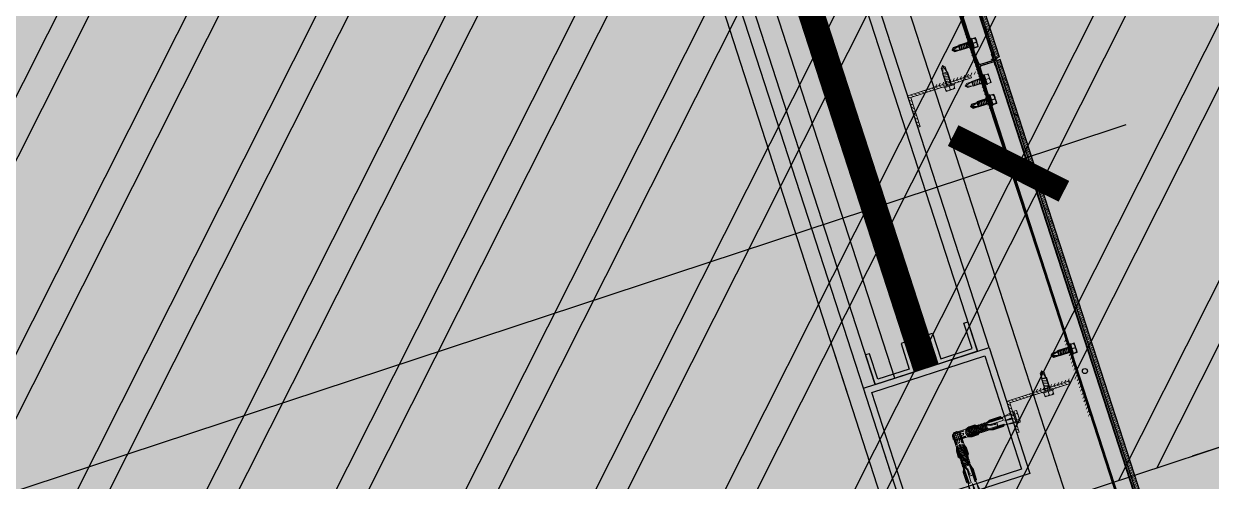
# Model space of a CAD drawing. Header units: metres. Extents: x 678805 to 1359287, y 2747329 to 5497370.
# Drawn here: x 679799.174 to 679800.61, y 2748604.517 to 2748605.07 of the extents above; entities that cross this region are included whole.
import ezdxf

# ---------------------------------------------------------------- set-up
doc = ezdxf.new("R2010")
doc.units = ezdxf.units.M
doc.linetypes.add('XREF_MON_BUILDINGS$0$DASH_1', pattern=[0.4, 0.1, -0.3])
doc.linetypes.add('XREF_MON_BUILDINGS$0$Hidden', pattern=[0.004, 0.002, -0.002])
for name, color, linetype in [('00_XREF_MON_HSC_PAVEMENT', 7, 'Continuous'), ('00_XREF_TWQ_BUILDINGS', 7, 'Continuous'), ('XREF_MON_BUILDINGS$0$00-Modulos DEFINIDOS', 7, 'Continuous'), ('XREF_MON_BUILDINGS$0$00-Modulos ROOFS', 2, 'Continuous'), ('XREF_MON_BUILDINGS$0$02-L-01_Structure', 2, 'Continuous'), ('XREF_MON_BUILDINGS$0$02-L-01_Structure t2', 7, 'Continuous'), ('XREF_MON_BUILDINGS$0$02-L-01_Struture aux', 4, 'Continuous'), ('XREF_MON_BUILDINGS$0$02-L-Insulation', 252, 'Continuous'), ('XREF_MON_BUILDINGS$0$02-L-INT Panel', 5, 'Continuous'), ('XREF_MON_BUILDINGS$0$02-L-panel', 5, 'Continuous'), ('XREF_MON_BUILDINGS$0$02-L-Pergola Profiles', 8, 'Continuous'), ('XREF_MON_BUILDINGS$0$02-L-Pergola Projection', 8, 'Continuous'), ('XREF_MON_BUILDINGS$0$02-L-Pergola Shades', 15, 'Continuous'), ('XREF_MON_BUILDINGS$0$02-L-Pergola Shades Schematic', 8, 'Continuous'), ('XREF_MON_BUILDINGS$0$COTAUX', 7, 'Continuous')]:
    doc.layers.add(name, color=color, linetype=linetype)
doc.layers.add('XREF_MON_BUILDINGS$0$0-WIPEOUTS', color=7, linetype='Continuous', true_color=0xffffff)
doc.layers.add('XREF_MON_BUILDINGS$0$02-L-Pergola Wipeout', color=7, linetype='Continuous', true_color=0xffffff)
doc.layers.add('XREF_MON_BUILDINGS$0$00-AUX STRUCTURE', color=3, linetype='Continuous', plot=False)
doc.layers.add('XREF_MON_BUILDINGS$0$00_AUX', color=3, linetype='Continuous', plot=False)
for name, color, linetype, lineweight in [('XREF_MON_BUILDINGS$0$02-H-251', 251, 'Continuous', 0), ('XREF_MON_BUILDINGS$0$02-H-254', 254, 'Continuous', 0), ('XREF_MON_BUILDINGS$0$02-L-01_Structure L', 7, 'Continuous', 5), ('XREF_MON_BUILDINGS$0$02-L-01_Structure T', 8, 'Continuous', 5)]:
    doc.layers.add(name, color=color, linetype=linetype, lineweight=lineweight)
doc.layers.add('XREF_MON_BUILDINGS$0$02-KH-12 Administration', color=7, linetype='Continuous', lineweight=30, true_color=0xffdf7f)
doc.layers.add('XREF_MON_HSC_PAVEMENT$0$03-TR-Pavement_06_Concrete Slab in situ', color=7, linetype='Continuous', lineweight=9, true_color=0xf7f7f7)
doc.layers.get('XREF_MON_BUILDINGS$0$02-KH-12 Administration').off()
doc.styles.add('XREF_MON_BUILDINGS$0$E100', font='verdana.ttf', dxfattribs={"height": 0.18})
doc.linetypes.add('XREF_MON_BUILDINGS$0$BATTING', pattern='A,0.0001,-0.1,[134,ltypeshp.shx,S=0.1,R=0,X=-0.1,Y=0],-0.2,[134,ltypeshp.shx,S=0.1,R=180,X=0.1,Y=0],-0.1', length=0.4001)
doc.dimstyles.new('XREF_MON_BUILDINGS$0$E100', dxfattribs={"dimscale": 0.03, "dimtxt": 12, "dimasz": 0.5, "dimexe": 0.1, "dimexo": 1, "dimgap": 4, "dimtad": 1, "dimzin": 0, "dimdsep": 46, "dimtxsty": 'XREF_MON_BUILDINGS$0$E100', "dimblk1": 'XREF_MON_BUILDINGS$0$LINCOT200', "dimblk2": 'XREF_MON_BUILDINGS$0$LINCOT200', "dimsah": 1, "dimcen": 0.1, "dimdle": 0.1, "dimse1": 1, "dimse2": 1, "dimclrt": 256, "dimadec": 0, "dimazin": 0, "dimtfac": 0.015385, "dimtofl": 0, "dimtmove": 0, "dimatfit": 3, "dimldrblk": 'XREF_MON_BUILDINGS$0$LINCOT200', "dimfxl": 1, "dimtolj": 1, "dimtzin": 0, "dimarcsym": 0})

# ---------------------------------------------------------------- blocks, each defined once
blk = doc.blocks.new('XREF_MON_BUILDINGS$0$LINCOT200')
for p, q in [((0, -10), (0, 10)), ((0, 0), (10, 0))]:
    blk.add_line(p, q)
at = {"const_width": 1.875}
blk.add_lwpolyline([(3.536, -3.535), (-3.536, 3.536)], dxfattribs=at)
at = {"layer": 'XREF_MON_BUILDINGS$0$COTAUX'}
blk.add_line((0, 0), (-1.25, 0), dxfattribs=at)
blk = doc.blocks.new('*D90')
at = {"layer": 'DEFPOINTS', "color": 0, "transparency": 16777216}
for p in [(119.6986, -56.8206), (120.1566, -56.8206), (119.6986, -61.6206)]:
    blk.add_point(p, dxfattribs=at)
at = {"layer": 'XREF_MON_BUILDINGS$0$00_AUX', "color": 0, "lineweight": -2, "transparency": 16777216}
blk.add_line((120.1566, -61.6056), (120.1566, -56.8356), dxfattribs=at)
at = {"layer": 'XREF_MON_BUILDINGS$0$00_AUX', "color": 0, "lineweight": -2, "transparency": 16777216, "xscale": 0.015, "yscale": 0.015, "zscale": 0.015}
for p, rotation in [((120.1566, -56.8206), 90.00000000000006), ((120.1566, -61.6206), 270.0000000000001)]:
    blk.add_blockref('XREF_MON_BUILDINGS$0$LINCOT200', p, dxfattribs=dict(at, rotation=rotation))
at = {"layer": 'XREF_MON_BUILDINGS$0$00_AUX', "transparency": 16777216, "insert": (119.9425, -59.2206), "char_height": 0.18, "attachment_point": 5, "rotation": 90, "style": 'XREF_MON_BUILDINGS$0$E100'}
blk.add_mtext('\\A1;4.80', dxfattribs=at)
blk = doc.blocks.new('XREF_MON_BUILDINGS$0$PILAR STRUCTURE')
at = {"layer": 'XREF_MON_BUILDINGS$0$02-L-01_Structure', "linetype": 'Continuous'}
h = blk.add_hatch(dxfattribs=at)
h.set_pattern_fill('ANGLE', color=252)
h.set_pattern_definition([(0, (-144.6596, 18.5684), (0, 6.985), [5.08, -1.905]), (90, (-144.6596, 18.5684), (-6.985, 4e-16), [5.08, -1.905])])
h.paths.add_polyline_path([(-0.08, -0.08), (0.08, -0.08), (0.08, 0.08), (-0.08, 0.08)])
h.paths.add_polyline_path([(-0.072, -0.072), (0.072, -0.072), (0.072, 0.072), (-0.072, 0.072)], flags=16)
h = blk.add_hatch(color=252, dxfattribs=at)
h.dxf.hatch_style = 1
h.paths.add_polyline_path([(-0.072, -0.072), (0.072, -0.072), (0.072, 0.072), (-0.072, 0.072)], flags=16)
h.paths.add_polyline_path([(-0.08, -0.08), (0.08, -0.08), (0.08, 0.08), (-0.08, 0.08)])
for points in [[(-0.08, -0.08), (0.08, -0.08), (0.08, 0.08), (-0.08, 0.08)], [(-0.072, -0.072), (0.072, -0.072), (0.072, 0.072), (-0.072, 0.072)]]:
    blk.add_lwpolyline(points, close=True, dxfattribs=at)
blk = doc.blocks.new('XREF_MON_BUILDINGS$0$AUTORROSCANTE')
at = {"layer": 'XREF_MON_BUILDINGS$0$02-L-01_Structure t2', "color": 0}
for p, q in [((-31.2, 5.6), (-26.2, 5.6)), ((-31.2, 0), (-26.2, 0)), ((-2.4, 2.5), (-25, 2.5)), ((0, 0), (-9, 2.5)), ((0, 0), (-3.6, -1.1)), ((0, 0), (-2.4, 2.5)), ((0, 0), (-2.4, -2.5)), ((-31.2, -5.6), (-26.2, -5.6)), ((-2.4, -2.5), (-25, -2.5)), ((-3.6, -1.1), (-2.4, -2.5))]:
    blk.add_line(p, q, dxfattribs=at)
at = {"layer": 'XREF_MON_BUILDINGS$0$02-L-01_Structure t2', "color": 253}
for p, q in [((-25, 3.1), (-9, 3.1)), ((-23.5, -3.1), (-25, 2.7)), ((-21.4, -3.1), (-23.1, 3.1)), ((-19.3, -3.1), (-21, 3.1)), ((-17.3, -3.1), (-18.9, 3.1)), ((-15.2, -3.1), (-16.9, 3.1)), ((-13.1, -3.1), (-14.8, 3.1)), ((-11.1, -3.1), (-12.7, 3.1)), ((-9, -3.1), (-10.7, 3.1)), ((-9, -3.1), (-9, 3.1)), ((-25, -3.1), (-9, -3.1)), ((-3.6, -1.1), (-9, -2.5))]:
    blk.add_line(p, q, dxfattribs=at)
at = {"layer": 'XREF_MON_BUILDINGS$0$02-L-01_Structure t2', "color": 0}
for points in [[(-31.2, 5.6), (-26.2, 5.6), (-26.2, -5.6), (-31.2, -5.6)], [(-26.2, 6.5), (-25, 6.5), (-25, -6.5), (-26.2, -6.5)]]:
    blk.add_lwpolyline(points, close=True, dxfattribs=at)
for centre, start, end in [((-27, 2.4), 129.284, 214.1828), ((-27, -2.4), 145.8304, 230.7333)]:
    blk.add_arc(centre, 4.21, start, end, dxfattribs=at)
blk = doc.blocks.new('XREF_MON_BUILDINGS$0$ULMA_Montante VV')
at = {"layer": 'XREF_MON_BUILDINGS$0$02-H-251', "ltscale": 125}
h = blk.add_hatch(dxfattribs=at)
h.set_pattern_fill('ANSI31', color=256, scale=0.001, angle=450, style=0)
h.set_pattern_definition([(135, (-0.05125, -0.0025), (-0.00224506, -0.00224506), [])])
edge = h.paths.add_edge_path()
edge.add_line((-0.051, -0.0025), (0.0484, -0.0025))
edge.add_arc((0.0484, -0.0022), 0.0003, 270, 360)
edge.add_line((0.0487, -0.0022), (0.0487, -0.0003))
edge.add_arc((0.0484, -0.0003), 0.0003, 0, 90)
edge.add_line((0.0484, 0), (0, 0))
edge.add_line((0, 0), (0, 0.0572))
edge.add_arc((-0.0003, 0.0572), 0.0003, 0, 90)
edge.add_line((-0.0003, 0.0575), (-0.0022, 0.0575))
edge.add_arc((-0.0022, 0.0572), 0.0003, 90, 180)
edge.add_line((-0.0025, 0.0572), (-0.0025, 0))
edge.add_line((-0.0025, 0), (-0.051, 0))
edge.add_arc((-0.051, -0.0003), 0.0003, 90, 180)
edge.add_line((-0.0513, -0.0003), (-0.0513, -0.0022))
edge.add_arc((-0.051, -0.0022), 0.0003, 180, 270)
blk = doc.blocks.new('XREF_MON_BUILDINGS$0$ULMA_Autotaladrante')
at = {"layer": 'XREF_MON_BUILDINGS$0$02-L-01_Structure T', "color": 252}
for p, q in [((-0.025, 0), (-0.0226, 0.0025)), ((-0.025, 0), (-0.016, 0.0025)), ((-0.025, 0), (-0.0226, -0.0025)), ((-0.025, 0), (-0.0214, -0.0011)), ((-0.0226, 0.0025), (0, 0.0025)), ((0, 0.0032), (-0.016, 0.0032)), ((-0.016, -0.0031), (-0.016, 0.0032)), ((-0.016, -0.0031), (-0.0143, 0.0032)), ((-0.0139, -0.0031), (-0.0123, 0.0032)), ((-0.0119, -0.0031), (-0.0102, 0.0032)), ((-0.0098, -0.0031), (-0.0081, 0.0032)), ((-0.0077, -0.0031), (-0.0061, 0.0032)), ((-0.0057, -0.0031), (-0.004, 0.0032)), ((-0.0036, -0.0031), (-0.0019, 0.0032)), ((-0.0015, -0.0031), (0, 0.0027)), ((0.0062, 0.0056), (0.0012, 0.0056)), ((0.0062, 0), (0.0012, 0)), ((-0.0214, -0.0011), (-0.0226, -0.0025)), ((-0.0226, -0.0025), (0, -0.0025)), ((-0.0214, -0.0011), (-0.016, -0.0025)), ((0, -0.0031), (-0.016, -0.0031)), ((0.0062, -0.0056), (0.0012, -0.0056))]:
    blk.add_line(p, q, dxfattribs=at)
for points in [[(0.0012, 0.0065), (0, 0.0065), (0, -0.0065), (0.0012, -0.0065)], [(0.0062, 0.0056), (0.0012, 0.0056), (0.0012, -0.0056), (0.0062, -0.0056)]]:
    blk.add_lwpolyline(points, close=True, dxfattribs=at)
for centre, start, end in [((0.002, 0.0024), 325.8172, 50.716), ((0.002, -0.0024), 309.2667, 34.1696)]:
    blk.add_arc(centre, 0.00421, start, end, dxfattribs=at)
blk = doc.blocks.new('XREF_MON_BUILDINGS$0$ULMA_Escuadra40x80_Seccion')
at = {"layer": 'XREF_MON_BUILDINGS$0$02-H-251', "ltscale": 125}
h = blk.add_hatch(dxfattribs=at)
h.set_pattern_fill('ANSI31', color=256, scale=0.001, angle=360, style=0)
h.paths.add_polyline_path([(0, 0.08), (0.003, 0.08), (0.003, 0.003), (0.04, 0.003), (0.04, 0), (0, 0)])
at = {"layer": 'XREF_MON_BUILDINGS$0$02-L-01_Structure L', "linetype": 'Continuous'}
blk.add_lwpolyline([(0, 0.08), (0.003, 0.08), (0.003, 0.003), (0.04, 0.003), (0.04, 0), (0, 0)], close=True, dxfattribs=at)
blk = doc.blocks.new('XREF_MON_BUILDINGS$0$ULMA_Anclaje fijacion a forjado y a cerramiento base')
at = {"layer": 'XREF_MON_BUILDINGS$0$02-L-01_Structure T', "linetype": 'Continuous'}
for p, q in [((-0.095, 0.0049), (-0.098, 0.0019)), ((-0.095, 0.0038), (-0.098, 0.0016)), ((-0.098, 0.0009), (-0.095, 0.0031)), ((-0.098, 0), (-0.098, 0.0019)), ((-0.098, 0), (-0.098, -0.0019)), ((-0.095, 0.0012), (-0.096, 0.0004)), ((-0.0564, 0.0049), (-0.095, 0.0049)), ((-0.095, 0.0038), (-0.095, 0.0049)), ((-0.0795, 0.0038), (-0.095, 0.0038)), ((-0.0795, 0.0031), (-0.095, 0.0031)), ((-0.095, 0.0012), (-0.095, 0.0031)), ((-0.0805, 0.0012), (-0.095, 0.0012)), ((-0.0805, 0.0008), (-0.0805, 0.0012)), ((-0.0792, 0.0037), (-0.0795, 0.0038)), ((-0.0795, 0.0031), (-0.0792, 0.0032)), ((-0.079, 0.0034), (-0.0792, 0.0037)), ((-0.0792, 0.0032), (-0.079, 0.0034)), ((-0.0724, 0.0005), (-0.0775, 0.0005)), ((-0.0724, 0.0005), (-0.0775, 0.0005)), ((-0.0428, 0.003), (-0.0768, 0.003)), ((-0.0768, 0.0005), (-0.0768, 0.003)), ((-0.076, 0.0036), (-0.076, 0.0049)), ((-0.058, 0.0036), (-0.076, 0.0036)), ((-0.0755, 0.0049), (-0.0699, 0.0064)), ((-0.0755, 0.0043), (-0.0755, 0.0049)), ((-0.0752, 0.0005), (-0.0752, 0.003)), ((-0.057, 0.0044), (-0.075, 0.0044)), ((-0.0744, 0.0005), (-0.0744, 0.003)), ((-0.0728, 0.0005), (-0.0728, 0.003)), ((-0.072, 0.0005), (-0.072, 0.003)), ((-0.0599, 0.006), (-0.0714, 0.006)), ((-0.0714, 0.006), (-0.0714, 0.0049)), ((-0.0714, 0.006), (-0.0714, 0.0049)), ((-0.0704, 0.0008), (-0.0704, 0.003)), ((-0.0704, 0.0003), (-0.0704, 0.0008)), ((-0.0606, 0.0064), (-0.0699, 0.0064)), ((-0.0699, 0.0064), (-0.0699, 0.006)), ((-0.0696, 0.003), (-0.0696, 0)), ((-0.068, 0.0019), (-0.068, 0.003)), ((-0.068, 0.0008), (-0.068, 0.0019)), ((-0.068, 0), (-0.068, 0.0008)), ((-0.068, 0), (-0.068, -0.0008)), ((-0.0672, 0.0021), (-0.0672, 0.003)), ((-0.0672, 0.0011), (-0.0672, 0.0021)), ((-0.0672, 0), (-0.0672, 0.0011)), ((-0.0672, 0), (-0.0672, -0.0011)), ((-0.0656, 0.0022), (-0.0656, 0.003)), ((-0.0656, 0.0012), (-0.0656, 0.0022)), ((-0.0656, 0), (-0.0656, 0.0012)), ((-0.0656, 0), (-0.0656, -0.0013)), ((-0.0648, 0.0022), (-0.0648, 0.003)), ((-0.0648, 0.0012), (-0.0648, 0.0022)), ((-0.0648, 0), (-0.0648, 0.0012)), ((-0.0648, 0), (-0.0648, -0.0013)), ((-0.0632, 0.0022), (-0.0632, 0.003)), ((-0.0632, 0.0012), (-0.0632, 0.0022)), ((-0.0632, 0), (-0.0632, 0.0012)), ((-0.0632, 0), (-0.0632, -0.0013)), ((-0.0586, 0.0022), (-0.0625, 0.0022)), ((-0.0586, 0.0012), (-0.0625, 0.0012)), ((-0.0624, 0.0022), (-0.0624, 0.003)), ((-0.0624, 0), (-0.0624, 0.0012)), ((-0.0624, 0), (-0.0624, -0.0013)), ((-0.0608, 0.0022), (-0.0608, 0.003)), ((-0.0608, 0), (-0.0608, 0.0012)), ((-0.0608, 0), (-0.0608, -0.0013)), ((-0.0606, 0.0064), (-0.0606, 0.006)), ((-0.0606, 0.0064), (-0.058, 0.0049)), ((-0.06, 0.0022), (-0.06, 0.003)), ((-0.06, 0), (-0.06, 0.0012)), ((-0.06, 0), (-0.06, -0.003)), ((-0.0599, 0.006), (-0.0599, 0.0049)), ((-0.0584, 0.0022), (-0.0584, 0.003)), ((-0.0584, 0), (-0.0584, 0.0012)), ((-0.0584, 0), (-0.0584, -0.003)), ((-0.058, 0.0049), (-0.058, 0.0044)), ((-0.0576, 0.0022), (-0.0576, 0.003)), ((-0.0576, -0.003), (-0.0576, 0.0012)), ((-0.057, 0.0046), (-0.057, 0.0049)), ((-0.0564, 0.003), (-0.0564, 0.0049)), ((-0.056, 0.0018), (-0.056, 0.003)), ((-0.056, 0), (-0.056, 0.0007)), ((-0.056, 0), (-0.056, -0.003)), ((-0.0548, 0.0049), (-0.0559, 0.0042)), ((-0.0552, 0.0014), (-0.0552, 0.003)), ((-0.0552, 0.0003), (-0.0552, -0.003)), ((-0.054, 0.0049), (-0.0548, 0.0049)), ((-0.0548, 0.003), (-0.0548, 0.0049)), ((-0.054, 0.003), (-0.054, 0.0049)), ((-0.0536, 0.0003), (-0.0536, 0.003)), ((-0.0524, 0.0049), (-0.0535, 0.0042)), ((-0.0528, 0), (-0.0528, 0.003)), ((-0.0528, 0), (-0.0528, -0.0003)), ((-0.0524, 0.003), (-0.0524, 0.0049)), ((-0.0516, 0.0049), (-0.0524, 0.0049)), ((-0.0516, 0.003), (-0.0516, 0.0049)), ((-0.0512, 0), (-0.0512, 0.003)), ((-0.0512, 0), (-0.0512, -0.001)), ((-0.05, 0.0049), (-0.0511, 0.0042)), ((-0.0504, 0), (-0.0504, 0.003)), ((-0.0504, 0), (-0.0504, -0.0012)), ((-0.0492, 0.0049), (-0.05, 0.0049)), ((-0.05, 0.003), (-0.05, 0.0049)), ((-0.0492, 0.003), (-0.0492, 0.0049)), ((-0.0488, 0.0022), (-0.0488, 0.003)), ((-0.0488, 0.0012), (-0.0488, 0.0026)), ((-0.0488, 0), (-0.0488, 0.0012)), ((-0.0488, 0), (-0.0488, -0.0013)), ((-0.0476, 0.0049), (-0.0487, 0.0042)), ((-0.048, 0), (-0.048, 0.003)), ((-0.048, 0), (-0.048, -0.0013)), ((-0.0476, 0.003), (-0.0476, 0.0049)), ((-0.0468, 0.0049), (-0.0476, 0.0049)), ((-0.0424, 0.0022), (-0.0475, 0.0022)), ((-0.0424, 0.0012), (-0.0475, 0.0012)), ((-0.0468, 0.003), (-0.0468, 0.0049)), ((-0.0464, 0.0022), (-0.0464, 0.003)), ((-0.0464, 0), (-0.0464, 0.0012)), ((-0.0464, 0), (-0.0464, -0.0013)), ((-0.0452, 0.0049), (-0.0463, 0.0042)), ((-0.0456, 0.0022), (-0.0456, 0.003)), ((-0.0456, 0), (-0.0456, 0.0012)), ((-0.0456, 0), (-0.0456, -0.0013)), ((-0.0444, 0.0049), (-0.0452, 0.0049)), ((-0.0452, 0.003), (-0.0452, 0.0049)), ((-0.0444, 0.003), (-0.0444, 0.0049)), ((-0.044, 0.0022), (-0.044, 0.003)), ((-0.044, 0.0022), (-0.044, 0.003)), ((-0.044, 0), (-0.044, 0.0012)), ((-0.044, 0), (-0.044, 0.0012)), ((-0.044, 0), (-0.044, -0.0013)), ((-0.044, 0), (-0.044, -0.003)), ((-0.0428, 0.0049), (-0.0439, 0.0042)), ((0, 0.0049), (-0.0428, 0.0049)), ((-0.0428, 0.003), (-0.0428, 0.0049)), ((-0.042, 0.0049), (-0.042, 0.0022)), ((-0.0185, 0.0036), (-0.042, 0.0036)), ((-0.042, 0.0012), (-0.042, 0.001)), ((-0.0405, 0.001), (-0.042, 0.001)), ((-0.0415, 0.0049), (-0.0359, 0.0064)), ((-0.0415, 0.0043), (-0.0415, 0.0049)), ((-0.0175, 0.0044), (-0.041, 0.0044)), ((-0.0312, 0.001), (-0.038, 0.001)), ((-0.0196, 0.006), (-0.0374, 0.006)), ((-0.0374, 0.006), (-0.0374, 0.0049)), ((-0.02, 0.0064), (-0.0359, 0.0064)), ((-0.0359, 0.0064), (-0.0359, 0.006)), ((-0.0356, 0.0005), (-0.0319, 0.0005)), ((-0.0319, 0.0005), (-0.0356, 0.0005)), ((-0.0282, 0.001), (-0.0308, 0.001)), ((-0.0282, 0.001), (-0.028, 0.0008)), ((-0.0282, 0.001), (-0.0282, -0.0036)), ((-0.0278, 0.001), (-0.028, 0.0008)), ((-0.028, 0.0008), (-0.028, -0.0036)), ((-0.0278, 0.001), (-0.0278, -0.0036)), ((-0.018, 0.001), (-0.0278, 0.001)), ((-0.02, 0.0064), (-0.02, 0.006)), ((-0.0185, 0.0049), (-0.02, 0.0064)), ((-0.0196, 0.0049), (-0.0196, 0.006)), ((-0.0185, 0.0049), (-0.0185, 0.0044)), ((-0.0175, 0.0049), (-0.0175, 0.0015)), ((-0.0052, 0.0064), (-0.0159, 0.0049)), ((-0.0043, 0.0009), (-0.0159, 0)), ((-0.0159, 0), (-0.0052, 0)), ((-0.0052, 0.0049), (-0.0052, 0.0064)), ((-0.0052, 0.0064), (-0.0043, 0.0049)), ((-0.0043, 0.0009), (-0.0052, 0)), ((-0.0043, -0.0009), (-0.0052, 0)), ((-0.0043, -0.0009), (-0.0043, 0.0009)), ((0.0015, 0.0064), (0, 0.0049)), ((0, 0), (0, 0.0049)), ((0, 0), (0, -0.0049)), ((0.002, 0.0064), (0.0015, 0.0064)), ((0.0015, 0), (0.0015, 0.0064)), ((0.0015, 0), (0.0015, -0.0064)), ((0.002, 0.0075), (0.0059, 0.0075)), ((0.002, -0.0075), (0.002, 0.0075)), ((0.002, 0), (0.002, 0.0064)), ((0.002, 0.0038), (0.0059, 0.0038)), ((0.002, 0), (0.002, -0.0064)), ((0.0065, 0.0065), (0.0059, 0.0075)), ((0.0065, -0.0065), (0.0065, 0.0065)), ((-0.098, -0.0009), (-0.095, -0.0031)), ((-0.095, -0.0038), (-0.098, -0.0016)), ((-0.095, -0.0049), (-0.098, -0.0019)), ((-0.095, -0.0012), (-0.096, -0.0004)), ((-0.095, -0.0012), (-0.095, -0.0031)), ((-0.0825, -0.0012), (-0.095, -0.0012)), ((-0.0795, -0.0031), (-0.095, -0.0031)), ((-0.095, -0.0038), (-0.095, -0.0049)), ((-0.0795, -0.0038), (-0.095, -0.0038)), ((-0.0564, -0.0049), (-0.095, -0.0049)), ((-0.0792, -0.0032), (-0.0795, -0.0031)), ((-0.0795, -0.0038), (-0.0792, -0.0037)), ((-0.079, -0.0034), (-0.0792, -0.0032)), ((-0.0792, -0.0037), (-0.079, -0.0034)), ((-0.0724, -0.0005), (-0.0775, -0.0005)), ((-0.0724, -0.0005), (-0.0775, -0.0005)), ((-0.0768, -0.0005), (-0.0768, -0.003)), ((-0.0428, -0.003), (-0.0768, -0.003)), ((-0.076, -0.0036), (-0.076, -0.0049)), ((-0.058, -0.0036), (-0.076, -0.0036)), ((-0.0755, -0.0043), (-0.0755, -0.0049)), ((-0.0755, -0.0049), (-0.0699, -0.0064)), ((-0.0752, -0.0005), (-0.0752, -0.003)), ((-0.057, -0.0044), (-0.075, -0.0044)), ((-0.0744, -0.0005), (-0.0744, -0.003)), ((-0.0728, -0.0005), (-0.0728, -0.003)), ((-0.072, -0.0005), (-0.072, -0.003)), ((-0.0714, -0.0049), (-0.0714, -0.006)), ((-0.0714, -0.0049), (-0.0714, -0.006)), ((-0.0599, -0.006), (-0.0714, -0.006)), ((-0.0704, -0.0008), (-0.0704, -0.003)), ((-0.0699, -0.006), (-0.0699, -0.0064)), ((-0.0606, -0.0064), (-0.0699, -0.0064)), ((-0.0696, -0.0011), (-0.0696, -0.003)), ((-0.068, -0.0019), (-0.068, -0.003)), ((-0.0672, -0.0021), (-0.0672, -0.003)), ((-0.0605, -0.0013), (-0.0656, -0.0013)), ((-0.0656, -0.0022), (-0.0656, -0.003)), ((-0.0656, -0.0022), (-0.0605, -0.0022)), ((-0.0648, -0.0022), (-0.0648, -0.003)), ((-0.0632, -0.0022), (-0.0632, -0.003)), ((-0.0624, -0.0022), (-0.0624, -0.003)), ((-0.0608, -0.0022), (-0.0608, -0.003)), ((-0.0606, -0.0064), (-0.058, -0.0049)), ((-0.0606, -0.006), (-0.0606, -0.0064)), ((-0.0599, -0.0049), (-0.0599, -0.006)), ((-0.058, -0.0044), (-0.058, -0.0049)), ((-0.057, -0.0044), (-0.057, -0.0049)), ((-0.0564, -0.003), (-0.0564, -0.0049)), ((-0.0548, -0.0049), (-0.0559, -0.0042)), ((-0.0548, -0.003), (-0.0548, -0.0049)), ((-0.054, -0.0049), (-0.0548, -0.0049)), ((-0.054, -0.003), (-0.054, -0.0049)), ((-0.0536, -0.0009), (-0.0536, -0.003)), ((-0.0524, -0.0049), (-0.0535, -0.0042)), ((-0.0528, -0.0014), (-0.0528, -0.003)), ((-0.0524, -0.003), (-0.0524, -0.0049)), ((-0.0516, -0.0049), (-0.0524, -0.0049)), ((-0.0516, -0.003), (-0.0516, -0.0049)), ((-0.0512, -0.002), (-0.0512, -0.003)), ((-0.05, -0.0049), (-0.0511, -0.0042)), ((-0.0504, -0.0022), (-0.0504, -0.003)), ((-0.05, -0.003), (-0.05, -0.0049)), ((-0.0492, -0.0049), (-0.05, -0.0049)), ((-0.0455, -0.0013), (-0.0494, -0.0013)), ((-0.0455, -0.0022), (-0.0494, -0.0022)), ((-0.0492, -0.003), (-0.0492, -0.0049)), ((-0.0488, -0.0022), (-0.0488, -0.003)), ((-0.0476, -0.0049), (-0.0487, -0.0042)), ((-0.048, -0.0022), (-0.048, -0.003)), ((-0.0476, -0.003), (-0.0476, -0.0049)), ((-0.0468, -0.0049), (-0.0476, -0.0049)), ((-0.0468, -0.003), (-0.0468, -0.0049)), ((-0.0464, -0.0022), (-0.0464, -0.003)), ((-0.0452, -0.0049), (-0.0463, -0.0042)), ((-0.0456, -0.0022), (-0.0456, -0.003)), ((-0.0452, -0.003), (-0.0452, -0.0049)), ((-0.0444, -0.0049), (-0.0452, -0.0049)), ((-0.0444, -0.003), (-0.0444, -0.0049)), ((-0.044, -0.0022), (-0.044, -0.003)), ((-0.0428, -0.0049), (-0.0439, -0.0042)), ((-0.0428, -0.003), (-0.0428, -0.0049)), ((0, -0.0049), (-0.0428, -0.0049)), ((-0.042, -0.0036), (-0.042, -0.0049)), ((-0.0185, -0.0036), (-0.042, -0.0036)), ((-0.0415, -0.0043), (-0.0415, -0.0049)), ((-0.0415, -0.0049), (-0.0359, -0.0064)), ((-0.0175, -0.0044), (-0.041, -0.0044)), ((-0.0374, -0.0049), (-0.0374, -0.006)), ((-0.0196, -0.006), (-0.0374, -0.006)), ((-0.0359, -0.006), (-0.0359, -0.0064)), ((-0.02, -0.0064), (-0.0359, -0.0064)), ((-0.0319, -0.0005), (-0.0356, -0.0005)), ((-0.0356, -0.0005), (-0.0319, -0.0005)), ((-0.0185, -0.0049), (-0.02, -0.0064)), ((-0.02, -0.006), (-0.02, -0.0064)), ((-0.0196, -0.0049), (-0.0196, -0.006)), ((-0.0185, -0.0044), (-0.0185, -0.0049)), ((-0.0175, -0.0046), (-0.0175, -0.0049)), ((-0.0043, -0.0009), (-0.0159, 0)), ((-0.0052, -0.0064), (-0.0159, -0.0049)), ((-0.0052, -0.0049), (-0.0052, -0.0064)), ((-0.0052, -0.0064), (-0.0043, -0.0049)), ((0.0015, -0.0064), (0, -0.0049)), ((0.002, -0.0064), (0.0015, -0.0064)), ((0.002, -0.0038), (0.0059, -0.0038)), ((0.002, -0.0075), (0.0059, -0.0075)), ((0.0065, -0.0065), (0.0059, -0.0075))]:
    blk.add_line(p, q, dxfattribs=at)
for centre, radius, start, end in [((-0.0957, 0), 0.0005, 130.2691, 229.7309), ((-0.0825, 0.0008), 0.002, 270, 0), ((-0.0775, 0), 0.0005, 89.9975, 270), ((-0.0775, 0), 0.0005, 90, 270.0025), ((-0.075, 0.0034), 0.001, 90, 168.463), ((-0.0724, -0.007), 0.0075, 61.0463, 90), ((-0.0695, 0.006), 0.001, 180, 0), ((-0.0671, 0.006), 0.001, 180, 0), ((-0.0647, 0.006), 0.001, 180, 0), ((-0.0623, 0.006), 0.001, 180, 0), ((-0.0625, 0.0017), 0.0005, 90, 270.0116), ((-0.0605, 0.0017), 0.0005, 270.0013, 90), ((-0.0586, -0.0053), 0.0075, 48.5904, 90), ((-0.0586, -0.0053), 0.0065, 48.5904, 90), ((-0.058, 0.0046), 0.001, 270, 0), ((-0.0561, 0.0045), 0.0003, 180, 300), ((-0.0586, 0.0052), 0.0065, 306.1289, 311.4096), ((-0.0494, -0.0053), 0.0075, 128.1223, 131.4096), ((-0.0537, 0.0045), 0.0003, 180, 300), ((-0.0494, 0.0052), 0.0065, 228.5904, 270), ((-0.0513, 0.0045), 0.0003, 180, 300), ((-0.0489, 0.0045), 0.0003, 180, 300), ((-0.0475, 0.0017), 0.0005, 90, 270.0025), ((-0.0465, 0.0045), 0.0003, 180, 300), ((-0.0455, 0.0017), 0.0005, 270, 90), ((-0.0441, 0.0045), 0.0003, 180, 300), ((-0.0424, -0.0053), 0.0075, 61.0463, 90), ((-0.0424, -0.0053), 0.0065, 61.0463, 90), ((-0.041, 0.0034), 0.001, 90, 168.463), ((-0.0356, 0.007), 0.0075, 241.0463, 270), ((-0.0356, 0.007), 0.0065, 241.0463, 269.9987), ((-0.0356, -0.007), 0.0075, 90, 111.0361), ((-0.0355, 0.006), 0.001, 180, 0), ((-0.0355, 0.006), 0.001, 180, 0), ((-0.0327, 0.006), 0.001, 180, 0), ((-0.031, 0), 0.001, 209.9997, 150), ((-0.031, 0), 0.001, 210, 150.0003), ((-0.0299, 0.006), 0.001, 180, 0), ((-0.0271, 0.006), 0.001, 180, 0), ((-0.0243, 0.006), 0.001, 180, 0), ((-0.0215, 0.006), 0.001, 180, 0), ((-0.0185, 0.0046), 0.001, 270, 0), ((-0.018, 0.0015), 0.0005, 270, 0), ((0.0032, 0.0056), 0.00332, 325.6168, 34.3832), ((-0.0059, 0), 0.0124, 342.4126, 17.5874), ((-0.075, -0.0034), 0.001, 191.537, 270), ((-0.0724, 0.007), 0.0075, 270, 291.0395), ((-0.0724, -0.007), 0.0065, 61.0463, 90), ((-0.0695, -0.006), 0.001, 0, 180), ((-0.0656, 0.0052), 0.0075, 241.0463, 270), ((-0.0656, 0.0052), 0.0065, 241.0463, 269.9987), ((-0.0671, -0.006), 0.001, 0, 180), ((-0.0647, -0.006), 0.001, 0, 180), ((-0.0623, -0.006), 0.001, 0, 180), ((-0.0625, -0.0018), 0.0005, 89.9884, 270), ((-0.0605, -0.0018), 0.0005, 270, 89.9987), ((-0.058, -0.0046), 0.001, 11.537, 90), ((-0.0561, -0.0045), 0.0003, 60, 180), ((-0.0494, 0.0052), 0.0075, 228.5904, 270), ((-0.0586, 0.0052), 0.0075, 308.1223, 311.4096), ((-0.0537, -0.0045), 0.0003, 60, 180), ((-0.0494, -0.0053), 0.0065, 126.1289, 131.4096), ((-0.0513, -0.0045), 0.0003, 60, 180), ((-0.0489, -0.0045), 0.0003, 60, 180), ((-0.0475, -0.0018), 0.0005, 89.9975, 270), ((-0.0465, -0.0045), 0.0003, 60, 180), ((-0.0455, -0.0018), 0.0005, 270, 90), ((-0.0441, -0.0045), 0.0003, 60, 180), ((-0.041, -0.0034), 0.001, 191.537, 270), ((-0.0355, -0.006), 0.001, 0, 180), ((-0.0355, -0.006), 0.001, 0, 180), ((-0.0327, -0.006), 0.001, 0, 180), ((-0.0299, -0.006), 0.001, 0, 180), ((-0.0271, -0.006), 0.001, 0, 180), ((-0.0243, -0.006), 0.001, 0, 180), ((-0.0215, -0.006), 0.001, 0, 180), ((-0.0185, -0.0046), 0.001, 0, 90), ((0.0032, -0.0056), 0.00332, 325.6168, 34.3832)]:
    blk.add_arc(centre, radius, start, end, dxfattribs=at)
blk = doc.blocks.new('XREF_MON_BUILDINGS$0$A$C15E93CBA')
at = {"layer": 'XREF_MON_BUILDINGS$0$02-H-251', "linetype": 'XREF_MON_BUILDINGS$0$Hidden', "ltscale": 125}
h = blk.add_hatch(dxfattribs=at)
h.set_pattern_fill('ANSI31', color=256, scale=0.001, angle=360, style=0)
h.set_pattern_definition([(45, (-260.9497546, -176.9083393), (-0.00224506403, 0.00224506403), [])])
edge = h.paths.add_edge_path()
edge.add_line((-4.2229, -4.7732), (-4.2209, -4.7732))
edge.add_line((-4.2209, -4.7732), (-4.2141, -4.7734))
edge.add_line((-4.2141, -4.7734), (-4.2132, -4.7744))
edge.add_arc((-4.213, -4.7742), 0.0003, 222.95, 312.95)
edge.add_line((-4.2128, -4.7744), (-4.2118, -4.7735))
edge.add_line((-4.2118, -4.7735), (-4.2101, -4.7736))
edge.add_line((-4.2101, -4.7736), (-4.2092, -4.7745))
edge.add_arc((-4.209, -4.7743), 0.0003, 222.95, 312.95)
edge.add_line((-4.2088, -4.7745), (-4.2078, -4.7737))
edge.add_line((-4.2078, -4.7737), (-4.1949, -4.7741))
edge.add_arc((-4.1949, -4.7761), 0.002, 360, 447.9546, ccw=False)
edge.add_line((-4.1929, -4.7761), (-4.1929, -4.7829))
edge.add_line((-4.1929, -4.7829), (-4.1929, -4.7922))
edge.add_line((-4.1929, -4.7922), (-4.1981, -4.7922))
edge.add_line((-4.1981, -4.7922), (-4.1981, -4.7932))
edge.add_line((-4.1981, -4.7932), (-4.1928, -4.7932))
edge.add_arc((-4.1928, -4.7935), 0.0003, 30, 90, ccw=False)
edge.add_line((-4.1925, -4.7933), (-4.1908, -4.7962))
edge.add_arc((-4.1906, -4.7961), 0.0003, 210, 390)
edge.add_line((-4.1903, -4.7959), (-4.1916, -4.7936))
edge.add_arc((-4.1914, -4.7935), 0.0003, 90, 210, ccw=False)
edge.add_line((-4.1914, -4.7932), (-4.1836, -4.7932))
edge.add_line((-4.1836, -4.7932), (-4.1836, -4.7922))
edge.add_line((-4.1836, -4.7922), (-4.1896, -4.7922))
edge.add_line((-4.1896, -4.7922), (-4.1896, -4.7904))
edge.add_arc((-4.1899, -4.7904), 0.00025, 360, 540)
edge.add_line((-4.1901, -4.7904), (-4.1901, -4.7922))
edge.add_line((-4.1901, -4.7922), (-4.1911, -4.7922))
edge.add_line((-4.1911, -4.7922), (-4.1911, -4.776))
edge.add_arc((-4.1891, -4.776), 0.002, 97.4474, 180, ccw=False)
edge.add_line((-4.1894, -4.774), (-4.1835, -4.7732))
edge.add_line((-4.1835, -4.7732), (-4.1835, -4.7714))
edge.add_line((-4.1835, -4.7714), (-4.2229, -4.7714))
edge.add_line((-4.2229, -4.7714), (-4.2229, -4.7732))
at = {"layer": 'XREF_MON_BUILDINGS$0$02-H-254', "ltscale": 125}
h = blk.add_hatch(dxfattribs=at)
h.set_pattern_fill('ANSI31', color=256, scale=0.0005, angle=180, style=0)
h.set_pattern_definition([(225, (252.6890688, 174.8416845), (0.001122532015, -0.001122532015), [])])
h.paths.add_polyline_path([(-4.7928, -4.7861), (-4.7928, -4.7952), (-4.193, -4.7952), (-4.193, -4.8001), (-4.8083, -4.8001), (-4.8083, -4.7935), (-4.8003, -4.7935), (-4.8003, -4.7919), (-4.8083, -4.7919), (-4.8083, -4.7861)])
h = blk.add_hatch(dxfattribs=at)
h.set_pattern_fill('ANSI31', color=256, scale=0.0005, style=0)
h.set_pattern_definition([(45, (-261.0925128, -176.7810358), (-0.001122532015, 0.001122532015), [])])
h.paths.add_polyline_path([(-4.1894, -4.8001), (-3.5946, -4.8001), (-3.5946, -4.7952), (-4.1894, -4.7952)])
at = {"layer": 'XREF_MON_BUILDINGS$0$00-AUX STRUCTURE', "linetype": 'Continuous', "const_width": 0.03}
blk.add_lwpolyline([(-4.5201, -4.6001), (-0.2801, -4.6001)], dxfattribs=at)
at = {"layer": 'XREF_MON_BUILDINGS$0$02-L-01_Struture aux', "linetype": 'Continuous'}
for p, q in [((-4.5201, -4.5851), (-0.2801, -4.5851)), ((-4.5201, -4.6151), (-0.2801, -4.6151))]:
    blk.add_line(p, q, dxfattribs=at)
at = {"layer": 'XREF_MON_BUILDINGS$0$02-L-01_Struture aux'}
for p, q in [((-0.0323, -4.7714), (-4.7849, -4.7714)), ((-4.7849, -4.7733), (-0.0323, -4.7733))]:
    blk.add_line(p, q, dxfattribs=at)
at = {"layer": 'XREF_MON_BUILDINGS$0$02-L-01_Struture aux', "linetype": 'XREF_MON_BUILDINGS$0$Hidden'}
for p, q in [((-4.2229, -4.7714), (-4.2229, -4.7732)), ((-4.2229, -4.7714), (-4.1835, -4.7714)), ((-4.2229, -4.7732), (-4.2209, -4.7732)), ((-4.2217, -4.7732), (-4.2209, -4.7732)), ((-4.2141, -4.7734), (-4.2209, -4.7732)), ((-4.2132, -4.7744), (-4.2141, -4.7734)), ((-4.2128, -4.7744), (-4.2118, -4.7735)), ((-4.2101, -4.7736), (-4.2118, -4.7735)), ((-4.2092, -4.7745), (-4.2101, -4.7736)), ((-4.2088, -4.7745), (-4.2078, -4.7737)), ((-4.1949, -4.7741), (-4.2078, -4.7737)), ((-4.1929, -4.7761), (-4.1929, -4.7829)), ((-4.1929, -4.7829), (-4.1929, -4.7922)), ((-4.1911, -4.776), (-4.1911, -4.7922)), ((-4.1894, -4.774), (-4.1835, -4.7732)), ((-4.1835, -4.7714), (-4.1835, -4.7732)), ((-4.1981, -4.7922), (-4.1929, -4.7922)), ((-4.1981, -4.7922), (-4.1981, -4.7932)), ((-4.1981, -4.7932), (-4.1928, -4.7932)), ((-4.1908, -4.7962), (-4.1925, -4.7933)), ((-4.1903, -4.7959), (-4.1916, -4.7936)), ((-4.1914, -4.7932), (-4.1836, -4.7932)), ((-4.1911, -4.7922), (-4.1899, -4.7922)), ((-4.1899, -4.7904), (-4.1899, -4.7922)), ((-4.1894, -4.7904), (-4.1894, -4.7922)), ((-4.1894, -4.7922), (-4.1836, -4.7922)), ((-4.1836, -4.7922), (-4.1836, -4.7932))]:
    blk.add_line(p, q, dxfattribs=at)
at = {"layer": 'XREF_MON_BUILDINGS$0$02-L-01_Struture aux', "linetype": 'Continuous'}
for points in [[(-4.4826, -4.5351), (-4.5201, -4.5351), (-4.5201, -4.5851), (-4.4826, -4.5851), (-4.4826, -4.5801), (-4.5151, -4.5801), (-4.5151, -4.5401), (-4.4826, -4.5401), (-4.4826, -4.5351)], [(-4.4826, -4.6651), (-4.5201, -4.6651), (-4.5201, -4.6151), (-4.4826, -4.6151), (-4.4826, -4.6201), (-4.5151, -4.6201), (-4.5151, -4.6601), (-4.4826, -4.6601), (-4.4826, -4.6651)]]:
    blk.add_lwpolyline(points, dxfattribs=at)
at = {"layer": 'XREF_MON_BUILDINGS$0$02-L-01_Struture aux'}
for points in [[(-4.7849, -4.7925), (-0.0323, -4.7925)], [(-0.0323, -4.7932), (-4.7849, -4.7932)]]:
    blk.add_lwpolyline(points, dxfattribs=at)
at = {"layer": 'XREF_MON_BUILDINGS$0$02-L-01_Struture aux', "ltscale": 2}
blk.add_circle((-4.5829, -4.7815), 0.003, dxfattribs=at)
at = {"layer": 'XREF_MON_BUILDINGS$0$02-L-01_Struture aux', "linetype": 'XREF_MON_BUILDINGS$0$Hidden'}
for centre, radius, start, end in [((-4.213, -4.7742), 0.0003, 222.95, 312.95), ((-4.209, -4.7743), 0.0003, 222.95, 312.95), ((-4.1949, -4.7761), 0.002, 0, 87.9546), ((-4.1891, -4.776), 0.002, 97.4474, 180), ((-4.1928, -4.7935), 0.0003, 30, 90), ((-4.1914, -4.7935), 0.0003, 90, 210), ((-4.1906, -4.7961), 0.0003, 210, 30), ((-4.1897, -4.7904), 0.00025, 0, 180)]:
    blk.add_arc(centre, radius, start, end, dxfattribs=at)
at = {"layer": 'XREF_MON_BUILDINGS$0$02-L-Insulation', "linetype": 'XREF_MON_BUILDINGS$0$BATTING', "ltscale": 0.04}
blk.add_line((-4.5201, -4.5601), (-0.2851, -4.5601), dxfattribs=at)
at = {"layer": 'XREF_MON_BUILDINGS$0$02-L-Insulation', "linetype": 'XREF_MON_BUILDINGS$0$BATTING', "ltscale": 0.08}
for p, q in [((-4.8866, -4.7135), (-4.4899, -4.7135)), ((-4.5201, -4.7135), (-0.0867, -4.7135))]:
    blk.add_line(p, q, dxfattribs=at)
at = {"layer": 'XREF_MON_BUILDINGS$0$02-L-INT Panel', "linetype": 'Continuous'}
for p, q in [((-5, -4.5001), (-4.4701, -4.5001)), ((-4.5201, -4.5001), (-0.2801, -4.5001)), ((-4.92, -4.5201), (-4.4899, -4.5201)), ((-4.5201, -4.5201), (-0.2801, -4.5201)), ((-4.5201, -4.5351), (-0.2801, -4.5351)), ((-4.5201, -4.6651), (-0.2801, -4.6651)), ((-4.5201, -4.6801), (-0.2801, -4.6801))]:
    blk.add_line(p, q, dxfattribs=at)
at = {"layer": 'XREF_MON_BUILDINGS$0$02-L-panel'}
blk.add_line((-4.193, -4.7952), (-0.024, -4.7952), dxfattribs=at)
for points in [[(-4.7928, -4.7861), (-4.8083, -4.7861), (-4.8083, -4.7919), (-4.8003, -4.7919), (-4.8003, -4.7935), (-4.8083, -4.7935), (-4.8083, -4.8001), (-4.193, -4.8001), (-4.193, -4.7952), (-4.7928, -4.7952), (-4.7928, -4.7861), (-4.7928, -4.7861), (-4.7928, -4.7861), (-4.8083, -4.7861), (-4.8083, -4.7919)], [(-3.5946, -4.7952), (-3.5946, -4.8001), (-4.1894, -4.8001), (-4.1894, -4.7952), (-3.7648, -4.7952)]]:
    blk.add_lwpolyline(points, dxfattribs=at)
at = {"layer": 'XREF_MON_BUILDINGS$0$02-L-panel', "ltscale": 125}
blk.add_lwpolyline([(-4.1894, -4.7952), (-4.1894, -4.8001)], dxfattribs=at)
at = {"layer": 'XREF_MON_BUILDINGS$0$02-L-01_Structure', "linetype": 'Continuous', "xscale": -1, "rotation": 180}
blk.add_blockref('XREF_MON_BUILDINGS$0$PILAR STRUCTURE', (-4.6001, -4.6001), dxfattribs=at)
blk.add_blockref('XREF_MON_BUILDINGS$0$PILAR STRUCTURE', (-4.6001, -4.6001), dxfattribs=at)
at = {"layer": 'XREF_MON_BUILDINGS$0$02-L-01_Struture aux'}
for p, xscale, rotation in [((-4.6831, -4.6101), -0.8000000000001819, 359.9999999998918), ((-4.6101, -4.6831), 0.8000000000001819, 270)]:
    blk.add_blockref('XREF_MON_BUILDINGS$0$ULMA_Anclaje fijacion a forjado y a cerramiento base', p, dxfattribs=dict(at, xscale=xscale, rotation=rotation))
for name, p, rotation in [('XREF_MON_BUILDINGS$0$ULMA_Escuadra40x80_Seccion', (-4.5886, -4.6801), 180), ('XREF_MON_BUILDINGS$0$ULMA_Escuadra40x80_Seccion', (-4.2003, -4.6801), 180), ('XREF_MON_BUILDINGS$0$ULMA_Autotaladrante', (-4.5916, -4.7316), 180.0094821091939), ('XREF_MON_BUILDINGS$0$ULMA_Autotaladrante', (-4.5916, -4.7316), 180.0094821091939), ('XREF_MON_BUILDINGS$0$ULMA_Autotaladrante', (-4.2033, -4.7316), 180.0094821091939), ('XREF_MON_BUILDINGS$0$ULMA_Autotaladrante', (-4.2105, -4.7748), 270.0047410520664)]:
    blk.add_blockref(name, p, dxfattribs=dict(at, rotation=rotation))
for p in [(-4.5861, -4.7689), (-4.1978, -4.7689)]:
    blk.add_blockref('XREF_MON_BUILDINGS$0$ULMA_Montante VV', p, dxfattribs=at)
at = {"layer": 'XREF_MON_BUILDINGS$0$02-L-01_Struture aux', "color": 253, "xscale": -0.001000000003841706, "yscale": 0.000999999996565748, "zscale": 0.001, "rotation": 270}
blk.add_blockref('XREF_MON_BUILDINGS$0$AUTORROSCANTE', (-4.5526, -4.7484), dxfattribs=at)
blk.add_blockref('XREF_MON_BUILDINGS$0$AUTORROSCANTE', (-4.5526, -4.7484), dxfattribs=at)
at = {"layer": 'XREF_MON_BUILDINGS$0$02-L-01_Struture aux', "xscale": -0.001000000003841706, "yscale": 0.000999999996565748, "zscale": 0.001, "rotation": 270}
for p in [(-4.2362, -4.7486), (-4.1643, -4.7484)]:
    blk.add_blockref('XREF_MON_BUILDINGS$0$AUTORROSCANTE', p, dxfattribs=at)
blk = doc.blocks.new('XREF_MON_BUILDINGS$0$lamas aluminiotriangulo')
for points in [[(680246.2257, 2748656.0292), (680248.2462, 2748654.0088)], [(680248.1967, 2748654.0088), (680246.201, 2748656.0045)], [(680246.1267, 2748655.9303), (680248.0482, 2748654.0088)], [(680247.9987, 2748654.0088), (680246.102, 2748655.9055)], [(680246.0277, 2748655.8313), (680247.8502, 2748654.0088)], [(680247.8007, 2748654.0088), (680246.003, 2748655.8065)], [(680245.9287, 2748655.7323), (680247.6522, 2748654.0088)], [(680247.6027, 2748654.0088), (680245.904, 2748655.7075)], [(680245.8297, 2748655.6333), (680247.4542, 2748654.0088)], [(680247.4047, 2748654.0088), (680245.805, 2748655.6085)], [(680245.7307, 2748655.5343), (680247.2562, 2748654.0088)], [(680247.2068, 2748654.0088), (680245.706, 2748655.5095)], [(680245.6317, 2748655.4353), (680247.0583, 2748654.0088)], [(680247.0088, 2748654.0088), (680245.607, 2748655.4105)], [(680245.5327, 2748655.3363), (680246.8603, 2748654.0088)], [(680246.8108, 2748654.0088), (680245.508, 2748655.3115)], [(680245.4337, 2748655.2373), (680246.6623, 2748654.0088)], [(680246.6128, 2748654.0088), (680245.409, 2748655.2125)], [(680245.3348, 2748655.1383), (680246.4643, 2748654.0088)], [(680246.4148, 2748654.0088), (680245.31, 2748655.1135)], [(680245.2358, 2748655.0393), (680246.2663, 2748654.0088)], [(680246.2168, 2748654.0088), (680245.211, 2748655.0145)]]:
    blk.add_lwpolyline(points)
blk = doc.blocks.new('XREF_MON_BUILDINGS$0$PERGOLA PLANA')
at = {"layer": 'XREF_MON_BUILDINGS$0$02-L-Pergola Wipeout', "true_color": 0xfcfcfc}
h = blk.add_hatch(color=7, dxfattribs=at)
h.dxf.hatch_style = 1
h.paths.add_polyline_path([(4.6122, 9.29), (0.31, 4.9878), (0.31, 9.29)])
h.paths.add_polyline_path([(0.3328, 4.855), (4.745, 9.2672), (4.745, 4.9006), (4.6994, 4.855)])
h.paths.add_polyline_path([(4.855, 9.29), (9.1344, 9.29), (4.855, 5.0106)])
h.paths.add_polyline_path([(9.29, 9.1344), (9.29, 4.855), (5.0106, 4.855)])
h.paths.add_polyline_path([(4.9006, 4.745), (9.2672, 4.745), (4.855, 0.3328), (4.855, 4.6994)])
h.paths.add_polyline_path([(9.29, 4.6122), (9.29, 0.31), (4.9878, 0.31)])
h.paths.add_polyline_path([(0.4656, 0.31), (4.745, 4.5894), (4.745, 0.31)])
h.paths.add_polyline_path([(0.31, 4.745), (4.5894, 4.745), (0.31, 0.4656)])
h.paths.add_polyline_path([(9.4, 0.2), (0.2, 0.2), (0.2, 9.4), (9.4, 9.4)])
at = {"layer": 'XREF_MON_BUILDINGS$0$02-L-Pergola Profiles'}
blk.add_line((4.6994, 4.855), (0.31, 4.855), dxfattribs=at)
at = {"layer": 'XREF_MON_BUILDINGS$0$02-L-Pergola Projection', "linetype": 'XREF_MON_BUILDINGS$0$DASH_1'}
blk.add_line((4.6994, 4.855), (0.31, 4.855), dxfattribs=at)
at = {"layer": 'XREF_MON_BUILDINGS$0$02-L-Pergola Shades'}
blk.add_blockref('XREF_MON_BUILDINGS$0$lamas aluminiotriangulo', (-680243.8724, -2748649.1538), dxfattribs=at)
at = {"layer": 'XREF_MON_BUILDINGS$0$02-L-Pergola Shades Schematic'}
blk.add_blockref('XREF_MON_BUILDINGS$0$lamas aluminiotriangulo', (-680243.8724, -2748649.1538), dxfattribs=at)
blk = doc.blocks.new('XREF_MON_HSC_PAVEMENT')
at = {"layer": 'XREF_MON_HSC_PAVEMENT$0$03-TR-Pavement_06_Concrete Slab in situ', "linetype": 'Continuous'}
h = blk.add_hatch(color=256, dxfattribs=at)
h.dxf.hatch_style = 1
h.paths.add_polyline_path([(679764.8595, 2748618.9623), (679827.2147, 2748639.5584), (679835.4556, 2748614.7282), (679775.6627, 2748586.2515)])
blk = doc.blocks.new('XREF_MON_BUILDINGS$0$modulo kiosco')
at = {"layer": 'XREF_MON_BUILDINGS$0$0-WIPEOUTS', "true_color": 0xfcfcfc}
h = blk.add_hatch(color=7, dxfattribs=at)
h.dxf.hatch_style = 1
h.paths.add_polyline_path([(119.6986, -61.6206), (119.6986, -56.8206), (124.4986, -56.8206), (124.4986, -61.6206)])
at = {"layer": 'XREF_MON_BUILDINGS$0$00-Modulos ROOFS', "lineweight": 0}
blk.add_lwpolyline([(119.6986, -61.6206), (119.6986, -56.8206), (124.4986, -56.8206), (124.4986, -61.6206)], close=True, dxfattribs=at)
at = {"layer": 'XREF_MON_BUILDINGS$0$00-Modulos ROOFS'}
blk.add_lwpolyline([(124.4986, -57.1206), (124.4986, -56.8206), (124.1986, -56.8206), (119.9986, -56.8206), (119.6986, -56.8206), (119.6986, -57.1206), (119.6986, -61.3206), (119.6986, -61.6206), (119.9986, -61.6206), (124.1986, -61.6206), (124.4986, -61.6206), (124.4986, -61.3206)], close=True, dxfattribs=at)
at = {"layer": 'XREF_MON_BUILDINGS$0$00_AUX', "color": 253}
dim = blk.add_linear_dim(base=(120.1566, -56.8206), p1=(119.6986, -61.6206), p2=(119.6986, -56.8206), angle=90, dimstyle='XREF_MON_BUILDINGS$0$E100', dxfattribs=at)
dim.commit()
dim.dimension.update_dxf_attribs({"geometry": '*D90', "text_midpoint": (119.9425, -59.2206)})
blk = doc.blocks.new('XREF_MON_BUILDINGS')
at = {"layer": 'XREF_MON_BUILDINGS$0$02-KH-12 Administration', "linetype": 'Continuous', "rotation": 108.2651524443068}
blk.add_blockref('XREF_MON_BUILDINGS$0$modulo kiosco', (679779.5077, 2748471.4855, 0), dxfattribs=at)
at = {"layer": 'XREF_MON_BUILDINGS$0$00-Modulos DEFINIDOS', "rotation": 107.9486422297345}
blk.add_blockref('XREF_MON_BUILDINGS$0$A$C15E93CBA', (679794.4961, 2748607.5363, 0), dxfattribs=at)
at = {"layer": 'XREF_MON_BUILDINGS$0$02-L-Pergola Projection', "xscale": -1, "rotation": 18.26515243161932}
blk.add_blockref('XREF_MON_BUILDINGS$0$PERGOLA PLANA', (679804.2926, 2748600.6576, 0), dxfattribs=at)

msp = doc.modelspace()

# ---------------------------------------------------------------- block references
at = {"layer": '00_XREF_MON_HSC_PAVEMENT'}
msp.add_blockref('XREF_MON_HSC_PAVEMENT', (0, 0), dxfattribs=at)

# ---------------------------------------------------------------- next in the draw order: block references
at = {"layer": '00_XREF_TWQ_BUILDINGS'}
msp.add_blockref('XREF_MON_BUILDINGS', (0, 0), dxfattribs=at)

# ---------------------------------------------------------------- next in the draw order: block references
msp.add_blockref('XREF_MON_BUILDINGS', (0, 0))

doc.saveas('drawing.dxf')
